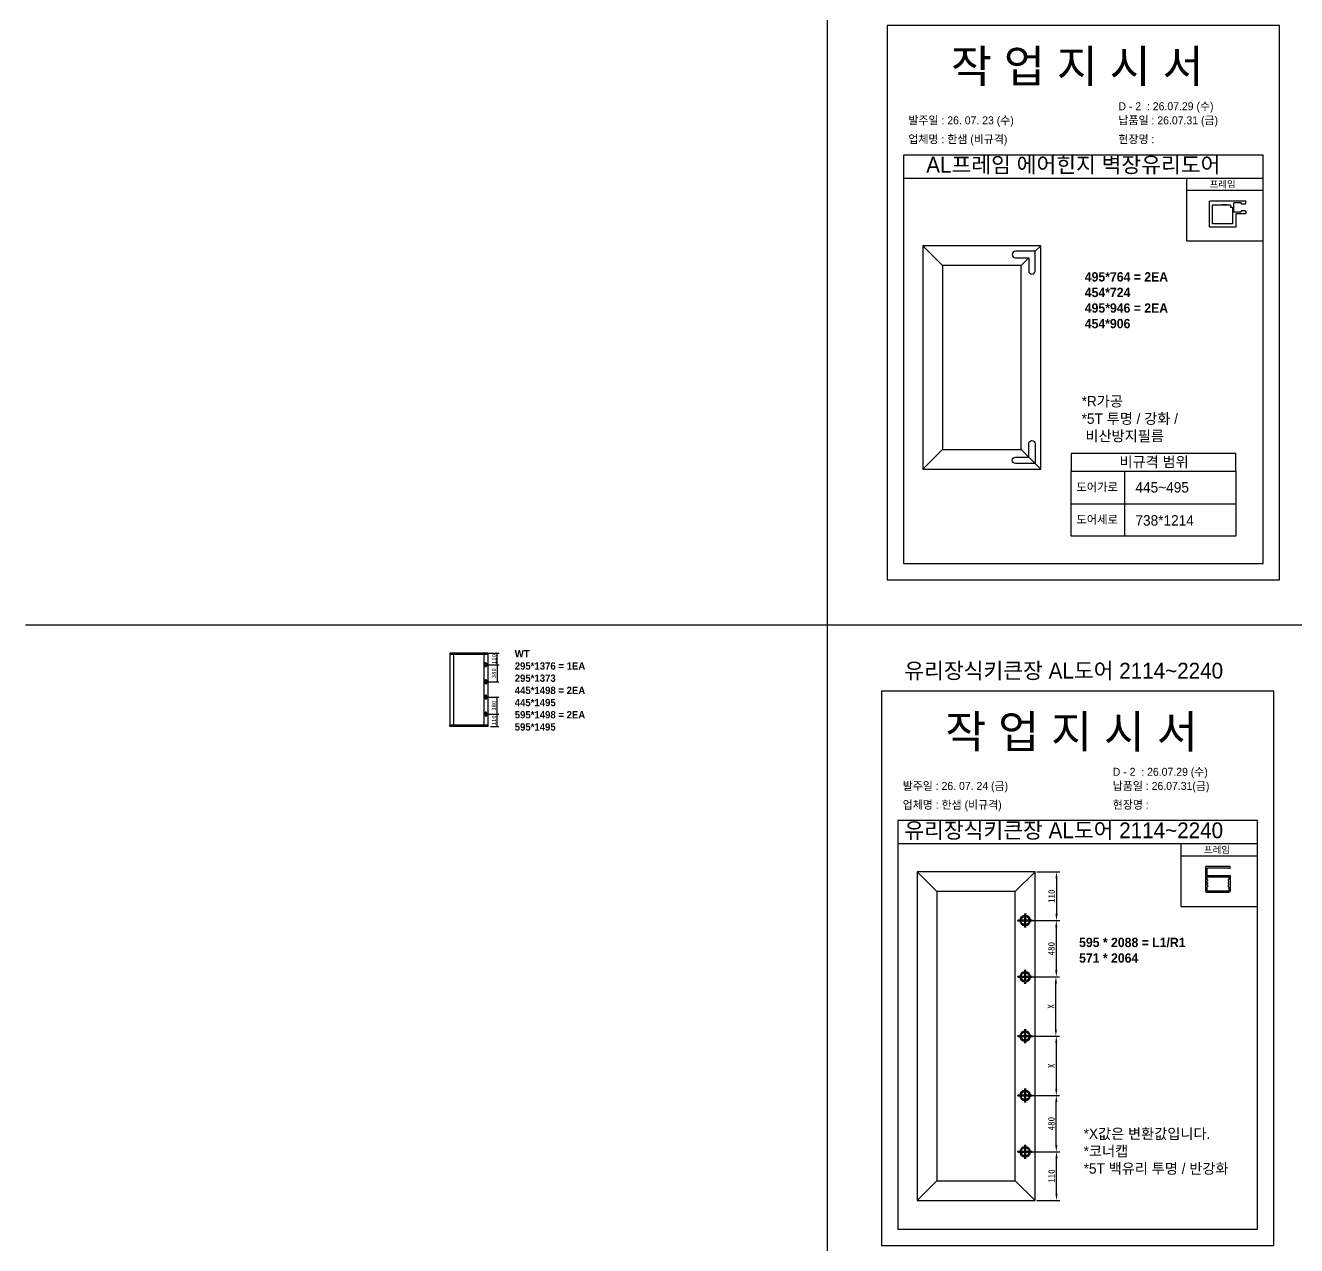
# Model space of a CAD drawing. Header units: millimetres. Extents: x -44117 to 256353, y -2095463 to 65325.
# Drawn here: x 104197 to 113870, y -1151268 to -1141983 of the extents above; entities that cross this region are included whole.
import ezdxf

# ---------------------------------------------------------------- set-up
doc = ezdxf.new("R2010")
doc.units = ezdxf.units.MM
doc.header["$LTSCALE"] = 10
doc.layers.add('Layer1', color=7, linetype='Continuous', lineweight=70)
doc.layers.add('PDF_Geomertry', color=7, linetype='Continuous')
doc.layers.add('PDF_Text', color=7, linetype='Continuous')
doc.styles.add('MtX_Gulim', font='')
doc.styles.add('PDF Arial', font='')
doc.styles.get('MtX_Gulim').set_extended_font_data('Gulim', bold=True)
doc.styles.get('PDF Arial').set_extended_font_data('Arial')
doc.dimstyles.new('ISO-25', dxfattribs={"dimtxt": 2.5, "dimasz": 2.5, "dimexe": 1, "dimexo": 1, "dimtad": 1, "dimtxsty": 'Standard', "dimblk": 'ARCHTICK', "dimcen": 2.5, "dimadec": 0, "dimazin": 0, "dimtfac": 1, "dimtmove": 0, "dimatfit": 3, "dimfxl": 0, "dimarcsym": 0})
doc.dimstyles.new('복사 ISO-25', dxfattribs={"dimscale": 3, "dimtxt": 2.5, "dimasz": 2.5, "dimexe": 1.25, "dimexo": 0.625, "dimtad": 1, "dimtxsty": 'Standard', "dimcen": 2.5, "dimadec": 0, "dimazin": 0, "dimtfac": 1, "dimtmove": 0, "dimatfit": 3, "dimfxl": 0, "dimarcsym": 0})

# ---------------------------------------------------------------- blocks, each defined once
blk = doc.blocks.new('_ArchTick')
at = {"color": 0, "linetype": 'ByBlock', "const_width": 0.15}
blk.add_lwpolyline([(-0.5, -0.5), (0.5, 0.5)], dxfattribs=at)
blk = doc.blocks.new('*D8023')
at = {"color": 0, "lineweight": -2}
for p, q in [((107722.4, -1146761), (107800.7, -1146761)), ((107787.7, -1146847.9), (107787.7, -1146761)), ((107722.4, -1146847.9), (107800.7, -1146847.9))]:
    blk.add_line(p, q, dxfattribs=at)
at = {"layer": 'Defpoints', "color": 0}
for p in [(107702.9, -1146761), (107787.7, -1146761), (107702.9, -1146847.9)]:
    blk.add_point(p, dxfattribs=at)
at = {"color": 0, "lineweight": -2, "xscale": 13, "yscale": 13, "zscale": 13}
for p, rotation in [((107787.7, -1146761), 90), ((107787.7, -1146847.9), 270)]:
    blk.add_blockref('_ArchTick', p, dxfattribs=dict(at, rotation=rotation))
at = {"color": 0, "insert": (107763.4, -1146804.5), "char_height": 32.5, "attachment_point": 5, "rotation": 90}
blk.add_mtext('110', dxfattribs=at)
blk = doc.blocks.new('*D8024')
at = {"color": 0, "lineweight": -2}
for p, q in [((107722.4, -1147224.7), (107799, -1147224.7)), ((107786, -1147318.4), (107786, -1147224.7)), ((107736.7, -1147318.4), (107799, -1147318.4))]:
    blk.add_line(p, q, dxfattribs=at)
at = {"layer": 'Defpoints', "color": 0}
for p in [(107702.9, -1147224.7), (107786, -1147224.7), (107717.2, -1147318.4)]:
    blk.add_point(p, dxfattribs=at)
at = {"color": 0, "lineweight": -2, "xscale": 13, "yscale": 13, "zscale": 13}
for p, rotation in [((107786, -1147224.7), 90), ((107786, -1147318.4), 270)]:
    blk.add_blockref('_ArchTick', p, dxfattribs=dict(at, rotation=rotation))
at = {"color": 0, "insert": (107761.6, -1147271.5), "char_height": 32.5, "attachment_point": 5, "rotation": 90}
blk.add_mtext('110', dxfattribs=at)
blk = doc.blocks.new('*D8025')
at = {"color": 0, "lineweight": -2}
for p, q in [((107722.4, -1147095.2), (107799, -1147095.2)), ((107786, -1147224.7), (107786, -1147095.2)), ((107722.4, -1147224.7), (107799, -1147224.7))]:
    blk.add_line(p, q, dxfattribs=at)
at = {"layer": 'Defpoints', "color": 0}
for p in [(107702.9, -1147095.2), (107786, -1147095.2), (107702.9, -1147224.7)]:
    blk.add_point(p, dxfattribs=at)
at = {"color": 0, "lineweight": -2, "xscale": 13, "yscale": 13, "zscale": 13}
for p, rotation in [((107786, -1147095.2), 90), ((107786, -1147224.7), 270)]:
    blk.add_blockref('_ArchTick', p, dxfattribs=dict(at, rotation=rotation))
at = {"color": 0, "insert": (107761.6, -1147159.9), "char_height": 32.5, "attachment_point": 5, "rotation": 90}
blk.add_mtext('380', dxfattribs=at)
blk = doc.blocks.new('*D8026')
at = {"color": 0, "lineweight": -2}
for p, q in [((107722.4, -1146847.9), (107799, -1146847.9)), ((107786, -1146847.9), (107786, -1146977.4)), ((107722.4, -1146977.4), (107799, -1146977.4))]:
    blk.add_line(p, q, dxfattribs=at)
at = {"layer": 'Defpoints', "color": 0}
for p in [(107702.9, -1146847.9), (107702.9, -1146977.4), (107786, -1146977.4)]:
    blk.add_point(p, dxfattribs=at)
at = {"color": 0, "lineweight": -2, "xscale": 13, "yscale": 13, "zscale": 13}
for p, rotation in [((107786, -1146847.9), 90), ((107786, -1146977.4), 270)]:
    blk.add_blockref('_ArchTick', p, dxfattribs=dict(at, rotation=rotation))
at = {"color": 0, "insert": (107761.6, -1146912.6), "char_height": 32.5, "attachment_point": 5, "rotation": 90}
blk.add_mtext('380', dxfattribs=at)
blk = doc.blocks.new('*D8027')
at = {"color": 0, "lineweight": -2}
for p, q in [((111892.2, -1148424.6), (112068.1, -1148424.6)), ((112043.1, -1148474.6), (112043.1, -1148745.3)), ((111817.2, -1148795.3), (112068.1, -1148795.3))]:
    blk.add_line(p, q, dxfattribs=at)
at = {"color": 0}
for points in [[(112051.4, -1148474.6), (112034.8, -1148474.6), (112043.1, -1148424.6)], [(112034.8, -1148745.3), (112051.4, -1148745.3), (112043.1, -1148795.3)]]:
    blk.add_solid(points, dxfattribs=at)
at = {"layer": 'Defpoints', "color": 0}
for p in [(111879.7, -1148424.6), (111804.7, -1148795.3), (112043.1, -1148795.3)]:
    blk.add_point(p, dxfattribs=at)
at = {"color": 0, "insert": (112005.6, -1148609.9), "char_height": 50, "attachment_point": 5, "rotation": 90}
blk.add_mtext('110', dxfattribs=at)
blk = doc.blocks.new('*D8028')
at = {"color": 0, "lineweight": -2}
for p, q in [((111817.2, -1148795.3), (112066.6, -1148795.3)), ((112041.6, -1148845.3), (112041.6, -1149172.3)), ((111817.2, -1149222.3), (112066.6, -1149222.3))]:
    blk.add_line(p, q, dxfattribs=at)
at = {"color": 0}
for points in [[(112049.9, -1148845.3), (112033.2, -1148845.3), (112041.6, -1148795.3)], [(112033.2, -1149172.3), (112049.9, -1149172.3), (112041.6, -1149222.3)]]:
    blk.add_solid(points, dxfattribs=at)
at = {"layer": 'Defpoints', "color": 0}
for p in [(111804.7, -1148795.3), (111804.7, -1149222.3), (112041.6, -1149222.3)]:
    blk.add_point(p, dxfattribs=at)
at = {"color": 0, "insert": (112004.1, -1149008.8), "char_height": 50, "attachment_point": 5, "rotation": 90}
blk.add_mtext('480', dxfattribs=at)
blk = doc.blocks.new('*D8029')
at = {"color": 0, "lineweight": -2}
for p, q in [((111817.2, -1150554), (112068.1, -1150554)), ((112043.1, -1150874.6), (112043.1, -1150604)), ((111892.2, -1150924.6), (112068.1, -1150924.6))]:
    blk.add_line(p, q, dxfattribs=at)
at = {"color": 0}
for points in [[(112051.4, -1150604), (112034.8, -1150604), (112043.1, -1150554)], [(112034.8, -1150874.6), (112051.4, -1150874.6), (112043.1, -1150924.6)]]:
    blk.add_solid(points, dxfattribs=at)
at = {"layer": 'Defpoints', "color": 0}
for p in [(111804.7, -1150554), (112043.1, -1150554), (111879.7, -1150924.6)]:
    blk.add_point(p, dxfattribs=at)
at = {"color": 0, "insert": (112005.6, -1150739.3), "char_height": 50, "attachment_point": 5, "rotation": 90}
blk.add_mtext('110', dxfattribs=at)
blk = doc.blocks.new('*D8030')
at = {"color": 0, "lineweight": -2}
for p, q in [((111817.2, -1150127), (112066.6, -1150127)), ((112041.6, -1150504), (112041.6, -1150177)), ((111817.2, -1150554), (112066.6, -1150554))]:
    blk.add_line(p, q, dxfattribs=at)
at = {"color": 0}
for points in [[(112049.9, -1150177), (112033.2, -1150177), (112041.6, -1150127)], [(112033.2, -1150504), (112049.9, -1150504), (112041.6, -1150554)]]:
    blk.add_solid(points, dxfattribs=at)
at = {"layer": 'Defpoints', "color": 0}
for p in [(111804.7, -1150127), (112041.6, -1150127), (111804.7, -1150554)]:
    blk.add_point(p, dxfattribs=at)
at = {"color": 0, "insert": (112004.1, -1150340.5), "char_height": 50, "attachment_point": 5, "rotation": 90}
blk.add_mtext('480', dxfattribs=at)
blk = doc.blocks.new('*D8031')
at = {"color": 0, "lineweight": -2}
for p, q in [((111817.2, -1149222.3), (112063.4, -1149222.3)), ((112038.4, -1149624.6), (112038.4, -1149272.3)), ((111817.2, -1149674.6), (112063.4, -1149674.6))]:
    blk.add_line(p, q, dxfattribs=at)
at = {"color": 0}
for points in [[(112046.8, -1149272.3), (112030.1, -1149272.3), (112038.4, -1149222.3)], [(112030.1, -1149624.6), (112046.8, -1149624.6), (112038.4, -1149674.6)]]:
    blk.add_solid(points, dxfattribs=at)
at = {"layer": 'Defpoints', "color": 0}
for p in [(111804.7, -1149222.3), (112038.4, -1149222.3), (111804.7, -1149674.6)]:
    blk.add_point(p, dxfattribs=at)
at = {"color": 0, "insert": (112000.9, -1149448.4), "char_height": 50, "attachment_point": 5, "rotation": 90}
blk.add_mtext('X', dxfattribs=at)
blk = doc.blocks.new('*D8032')
at = {"color": 0, "lineweight": -2}
for p, q in [((111817.2, -1149674.6), (112066.6, -1149674.6)), ((112041.6, -1149724.6), (112041.6, -1150077)), ((111817.2, -1150127), (112066.6, -1150127))]:
    blk.add_line(p, q, dxfattribs=at)
at = {"color": 0}
for points in [[(112049.9, -1149724.6), (112033.2, -1149724.6), (112041.6, -1149674.6)], [(112033.2, -1150077), (112049.9, -1150077), (112041.6, -1150127)]]:
    blk.add_solid(points, dxfattribs=at)
at = {"layer": 'Defpoints', "color": 0}
for p in [(111804.7, -1149674.6), (111804.7, -1150127), (112041.6, -1150127)]:
    blk.add_point(p, dxfattribs=at)
at = {"color": 0, "insert": (112004.1, -1149900.8), "char_height": 50, "attachment_point": 5, "rotation": 90}
blk.add_mtext('X', dxfattribs=at)

msp = doc.modelspace()

# ---------------------------------------------------------------- linework, layer by layer
for p, q in [((113615.23052, -1142969.22246), (110879.89617, -1142969.22246)), ((113615.23052, -1143146.84157), (110879.89617, -1143146.84157)), ((113615.23052, -1143239.2202), (113033.11045, -1143239.2202)), ((111176.47929, -1143809.6433), (111026.47929, -1143659.6433)), ((111880.45221, -1143702.1915), (111923.0004, -1143659.6433)), ((111773.0004, -1143809.6433), (111831.73138, -1143750.91232)), ((111176.47929, -1145209.6433), (111026.47929, -1145359.6433)), ((111773.0004, -1145209.6433), (111923.0004, -1145359.6433)), ((113408.80834, -1145375.39322), (113408.80834, -1145241.03455)), ((112560.67301, -1145375.39322), (112560.67301, -1145870.96559)), ((112154.39078, -1145623.1794), (113408.80834, -1145623.1794)), ((107425.42185, -1146760.44896), (107425.42185, -1147318.13821)), ((107717.28057, -1146761.03924), (107425.42185, -1146761.03924)), ((107717.28057, -1146769.95897), (107425.42185, -1146769.95897)), ((107716.95264, -1146760.12103), (107425.74978, -1146760.12103)), ((107427.0615, -1146760.12103), (107427.0615, -1146769.95897)), ((107454.60772, -1146769.3031), (107454.60772, -1147308.62822)), ((107687.76676, -1147308.62822), (107687.76676, -1146769.95897)), ((107715.64091, -1146769.95897), (107715.64091, -1146760.12103)), ((107717.28057, -1147318.13821), (107717.28057, -1146760.44896)), ((107684.96449, -1146847.86864), (107720.7387, -1146847.86864)), ((107699.57229, -1146833.11174), (107694.32539, -1146833.11174)), ((107699.57229, -1146862.62554), (107694.32539, -1146862.62554)), ((107696.94884, -1146830.48829), (107696.94884, -1146835.73519)), ((107696.94884, -1146860.00209), (107696.94884, -1146865.24899)), ((107702.8516, -1146865.75575), (107702.8516, -1146829.98155)), ((107699.57229, -1146962.64454), (107694.32539, -1146962.64454)), ((107696.94884, -1146960.02109), (107696.94884, -1146965.26799)), ((107702.8516, -1146959.51435), (107702.8516, -1146995.28855)), ((107684.96449, -1146977.40146), (107720.7387, -1146977.40146)), ((107699.57229, -1146992.15834), (107694.32539, -1146992.15834)), ((107696.94884, -1146989.5349), (107696.94884, -1146994.78179)), ((107684.96449, -1147095.15268), (107720.7387, -1147095.15268)), ((107699.57229, -1147080.39576), (107694.32539, -1147080.39576)), ((107699.57229, -1147109.90957), (107694.32539, -1147109.90957)), ((107696.94884, -1147077.77231), (107696.94884, -1147083.01921)), ((107696.94884, -1147107.28612), (107696.94884, -1147112.53302)), ((107702.8516, -1147077.26557), (107702.8516, -1147113.03977)), ((107684.96449, -1147224.68547), (107720.7387, -1147224.68547)), ((107699.57229, -1147209.92855), (107694.32539, -1147209.92855)), ((107699.57229, -1147239.44235), (107694.32539, -1147239.44235)), ((107696.94884, -1147207.3051), (107696.94884, -1147212.552)), ((107696.94884, -1147236.8189), (107696.94884, -1147242.0658)), ((107702.8516, -1147206.79836), (107702.8516, -1147242.57256)), ((107717.28057, -1147308.62822), (107425.42185, -1147308.62822)), ((107717.28057, -1147317.54795), (107425.42185, -1147317.54795)), ((107716.95264, -1147318.46616), (107425.74978, -1147318.46616)), ((107427.0615, -1147318.46616), (107427.0615, -1147308.62822)), ((107715.64091, -1147308.62822), (107715.64091, -1147318.46616)), ((113571.93964, -1148034.18888), (110836.60529, -1148034.18888)), ((113571.93964, -1148211.80799), (110836.60529, -1148211.80799)), ((113571.93964, -1148304.18662), (112989.81957, -1148304.18662)), ((113175.7088, -1148390.09798), (113175.7088, -1148570.09798)), ((113185.7088, -1148380.09798), (113365.7088, -1148380.09798)), ((113187.7088, -1148395.09798), (113187.7088, -1148451.09798)), ((113353.7088, -1148395.09798), (113187.7088, -1148395.09798)), ((113353.7088, -1148395.09798), (113365.7088, -1148395.09798)), ((113365.7088, -1148395.09798), (113365.7088, -1148380.09798)), ((113365.7088, -1148390.09798), (113365.7088, -1148392.09798)), ((111133.18841, -1148574.60972), (110983.18841, -1148424.60972)), ((111729.70952, -1148574.60972), (111879.70952, -1148424.60972)), ((113187.7088, -1148451.09798), (113365.7088, -1148451.09798)), ((113187.7088, -1148463.09798), (113187.7088, -1148468.09798)), ((113187.7088, -1148463.09798), (113187.7088, -1148483.09798)), ((113187.7088, -1148463.09798), (113353.7088, -1148463.09798)), ((113187.7088, -1148483.09798), (113191.7088, -1148483.09798)), ((113187.7088, -1148493.09798), (113187.7088, -1148503.09798)), ((113187.7088, -1148493.09798), (113191.7088, -1148493.09798)), ((113187.7088, -1148503.09798), (113191.7088, -1148503.09798)), ((113191.7088, -1148483.09798), (113191.7088, -1148493.09798)), ((113191.7088, -1148503.09798), (113191.7088, -1148513.09798)), ((113349.7088, -1148483.09798), (113349.7088, -1148493.09798)), ((113349.7088, -1148483.09798), (113353.7088, -1148483.09798)), ((113349.7088, -1148493.09798), (113353.7088, -1148493.09798)), ((113349.7088, -1148503.09798), (113349.7088, -1148513.09798)), ((113349.7088, -1148503.09798), (113353.7088, -1148503.09798)), ((113353.7088, -1148463.09798), (113353.7088, -1148468.09798)), ((113353.7088, -1148463.09798), (113353.7088, -1148483.09798)), ((113353.7088, -1148503.09798), (113353.7088, -1148493.09798)), ((113365.7088, -1148451.09798), (113365.7088, -1148570.09798)), ((113185.7088, -1148580.09798), (113355.7088, -1148580.09798)), ((113187.7088, -1148513.09798), (113187.7088, -1148523.09798)), ((113187.7088, -1148513.09798), (113191.7088, -1148513.09798)), ((113187.7088, -1148523.09798), (113191.7088, -1148523.09798)), ((113187.7088, -1148538.09798), (113187.7088, -1148568.09798)), ((113187.7088, -1148538.09798), (113191.7088, -1148538.09798)), ((113187.7088, -1148568.09798), (113353.7088, -1148568.09798)), ((113191.7088, -1148523.09798), (113191.7088, -1148538.09798)), ((113349.7088, -1148513.09798), (113353.7088, -1148513.09798)), ((113349.7088, -1148523.09798), (113349.7088, -1148538.09798)), ((113349.7088, -1148523.09798), (113353.7088, -1148523.09798)), ((113349.7088, -1148538.09798), (113353.7088, -1148538.09798)), ((113353.7088, -1148523.09798), (113353.7088, -1148513.09798)), ((113353.7088, -1148538.09798), (113353.7088, -1148568.09798)), ((113353.7088, -1148560.09798), (113353.7088, -1148568.09798)), ((111133.18841, -1150774.60972), (110983.18841, -1150924.60972)), ((111729.70952, -1150774.60972), (111879.70952, -1150924.60972))]:
    msp.add_line(p, q)
at = {"color": 1}
msp.add_line((104196.73721, -1146543.43517), (196465.88407, -1146543.43517), dxfattribs=at)
for p in [(110300.49669, 21924.9366), (110300.49669, 14161.07811), (110300.49669, 18584.38997), (110300.49669, 10820.53148), (110300.49669, 18627.87121), (110300.49669, 10864.01272), (110300.49669, 15287.32457), (110300.49669, 7523.46608), (110300.49669, 3746.75115), (110300.49669, 21924.9366), (110300.49669, 14161.07811), (110300.49669, 18584.38997), (110300.49669, 10820.53148), (110300.49669, 18627.87121), (110300.49669, 10864.01272), (110300.49669, 15287.32457), (110300.49669, 7523.46608), (110300.49669, 3746.75115), (110300.49669, 21924.9366), (110300.49669, 14161.07811), (110300.49669, 18584.38997), (110300.49669, 10820.53148), (110300.49669, 18627.87121), (110300.49669, 10864.01272), (110300.49669, 15287.32457), (110300.49669, 7523.46608), (110300.49669, 3746.75115), (110300.49669, 21924.9366), (110300.49669, 14161.07811), (110300.49669, 18584.38997), (110300.49669, 10820.53148), (110300.49669, 18627.87121), (110300.49669, 10864.01272), (110300.49669, 15287.32457), (110300.49669, 7523.46608), (110300.49669, 3746.75115), (110300.49669, 21924.9366), (110300.49669, 14161.07811), (110300.49669, 18584.38997), (110300.49669, 10820.53148), (110300.49669, 18627.87121), (110300.49669, 10864.01272), (110300.49669, 15287.32457), (110300.49669, 7523.46608), (110300.49669, 3746.75115), (110300.49669, 21924.9366), (110300.49669, 14161.07811), (110300.49669, 18584.38997), (110300.49669, 10820.53148), (110300.49669, 18627.87121), (110300.49669, 10864.01272), (110300.49669, 15287.32457), (110300.49669, 7523.46608), (110300.49669, 3746.75115), (110300.49669, 21924.9366), (110300.49669, 14161.07811), (110300.49669, 18584.38997), (110300.49669, 10820.53148), (110300.49669, 18627.87121), (110300.49669, 10864.01272), (110300.49669, 15287.32457), (110300.49669, 7523.46608), (110300.49669, 3746.75115), (110300.49669, 21924.9366), (110300.49669, 14161.07811), (110300.49669, 18584.38997), (110300.49669, 10820.53148), (110300.49669, 18627.87121), (110300.49669, 10864.01272), (110300.49669, 15287.32457), (110300.49669, 7523.46608), (110300.49669, 3746.75115), (110300.49669, 21924.9366), (110300.49669, 14161.07811), (110300.49669, 18584.38997), (110300.49669, 10820.53148), (110300.49669, 18627.87121), (110300.49669, 10864.01272), (110300.49669, 15287.32457), (110300.49669, 7523.46608), (110300.49669, 3746.75115), (110300.49669, 21924.9366), (110300.49669, 14161.07811), (110300.49669, 18584.38997), (110300.49669, 10820.53148), (110300.49669, 18627.87121), (110300.49669, 10864.01272), (110300.49669, 15287.32457), (110300.49669, 7523.46608), (110300.49669, 3746.75115), (110300.49669, 12702.87182), (110300.49669, 4939.01333), (110300.49669, 9362.32519), (110300.49669, 1598.4667), (110300.49669, 9405.80642), (110300.49669, 1641.94794), (110300.49669, 6065.25979), (110300.49669, -1698.5987), (110300.49669, -5475.31363), (110300.49669, 12702.87182), (110300.49669, 4939.01333), (110300.49669, 9362.32519), (110300.49669, 1598.4667), (110300.49669, 9405.80642), (110300.49669, 1641.94794), (110300.49669, 6065.25979), (110300.49669, -1698.5987), (110300.49669, -5475.31363), (110300.49669, 12702.87182), (110300.49669, 4939.01333), (110300.49669, 9362.32519), (110300.49669, 1598.4667), (110300.49669, 9405.80642), (110300.49669, 1641.94794), (110300.49669, 6065.25979), (110300.49669, -1698.5987), (110300.49669, -5475.31363), (110300.49669, 12702.87182), (110300.49669, 4939.01333), (110300.49669, 9362.32519), (110300.49669, 1598.4667), (110300.49669, 9405.80642), (110300.49669, 1641.94794), (110300.49669, 6065.25979), (110300.49669, -1698.5987), (110300.49669, -5475.31363), (110300.49669, 12702.87182), (110300.49669, 4939.01333), (110300.49669, 9362.32519), (110300.49669, 1598.4667), (110300.49669, 9405.80642), (110300.49669, 1641.94794), (110300.49669, 6065.25979), (110300.49669, -1698.5987), (110300.49669, -5475.31363)]:
    msp.add_xline(p, (0, 1), dxfattribs=at)
for points in [[(110755.56279, -1146203.36506), (113739.5639, -1146203.36506), (113739.5639, -1141983.13492), (110755.56279, -1141983.13492)], [(113615.23052, -1143146.84157), (113033.11045, -1143146.84157), (113033.11045, -1143623.29966), (113615.23052, -1143623.29966)], [(111026.47929, -1145359.6433), (111923.0004, -1145359.6433), (111923.0004, -1143659.6433), (111026.47929, -1143659.6433)], [(111176.47929, -1145209.6433), (111773.0004, -1145209.6433), (111773.0004, -1143809.6433), (111176.47929, -1143809.6433)], [(112154.39078, -1145375.39322), (113408.80834, -1145375.39322), (113408.80834, -1145870.96559), (112154.39078, -1145870.96559)], [(110712.27191, -1151268.33148), (113696.27302, -1151268.33148), (113696.27302, -1147048.10134), (110712.27191, -1147048.10134)], [(113571.93964, -1148211.80799), (112989.81957, -1148211.80799), (112989.81957, -1148688.26608), (113571.93964, -1148688.26608)], [(110983.18841, -1150924.60972), (111879.70952, -1150924.60972), (111879.70952, -1148424.60972), (110983.18841, -1148424.60972)], [(111133.18841, -1150774.60972), (111729.70952, -1150774.60972), (111729.70952, -1148574.60972), (111133.18841, -1148574.60972)]]:
    msp.add_lwpolyline(points, close=True)
for points in [[(110879.89617, -1142969.22246), (110879.89617, -1146079.03168), (113615.23052, -1146079.03168), (113615.23052, -1142969.22246)], [(113408.80834, -1145241.03455), (112154.39078, -1145241.03455), (112154.39078, -1145375.39322), (113408.80834, -1145375.39322)], [(110836.60529, -1148034.18888), (110836.60529, -1151143.9981), (113571.93964, -1151143.9981), (113571.93964, -1148034.18888)]]:
    msp.add_lwpolyline(points)
for points in [[(111880.48337, -1143750.91232), (111880.48337, -1143702.1915), (111730.48337, -1143702.1915, 1), (111730.48337, -1143750.91232), (111831.76254, -1143750.91232), (111831.76254, -1143852.1915, 1), (111880.48337, -1143852.1915), (111880.48337, -1143702.1915), (111831.76254, -1143702.1915)], [(111880.48337, -1145268.37429), (111880.48337, -1145317.09511), (111730.48337, -1145317.09511, -1), (111730.48337, -1145268.37429), (111831.76254, -1145268.37429), (111831.76254, -1145167.09511, -1), (111880.48337, -1145167.09511), (111880.48337, -1145317.09511), (111831.76254, -1145317.09511)]]:
    msp.add_lwpolyline(points, format="xyb")
for centre, radius in [((107702.8516, -1146847.86864), 11.47759), ((107696.94884, -1146833.11174), 1.04938), ((107696.94884, -1146862.62554), 1.04938), ((107696.94884, -1146962.64454), 1.04938), ((107702.8516, -1146977.40146), 11.47759), ((107696.94884, -1146992.15834), 1.04938), ((107702.8516, -1147095.15268), 11.47759), ((107696.94884, -1147080.39576), 1.04938), ((107696.94884, -1147109.90957), 1.04938), ((107702.8516, -1147224.68547), 11.47759), ((107696.94884, -1147209.92855), 1.04938), ((107696.94884, -1147239.44235), 1.04938)]:
    msp.add_circle(centre, radius)
for centre, radius, start, end in [((107425.74978, -1146760.44896), 0.32793, 90, 180), ((107716.95264, -1146760.44896), 0.32793, 0, 90), ((107425.74978, -1147318.13822), 0.32793, 180, 270), ((107716.95264, -1147318.13822), 0.32793, 270, 0), ((113185.7088, -1148390.09798), 10, 90, 180), ((113185.7088, -1148570.09798), 10, 180, 270), ((113355.7088, -1148570.09798), 10, 270, 0), ((113355.7088, -1148570.09798), 10, 270, 0)]:
    msp.add_arc(centre, radius, start, end)
at = {"layer": 'Layer1'}
for p, q in [((111804.70952, -1148741.76438), (111804.70952, -1148848.74807)), ((111804.70952, -1149168.77388), (111804.70952, -1149275.75757)), ((111804.70952, -1149621.11788), (111804.70952, -1149728.10157)), ((111804.70952, -1150180.44557), (111804.70952, -1150073.46188)), ((111804.70952, -1150607.45507), (111804.70952, -1150500.47138))]:
    msp.add_line(p, q, dxfattribs=at)
for points in [[(111858.20137, -1148795.25622), (111751.21768, -1148795.25622)], [(111858.20137, -1149222.26573), (111751.21768, -1149222.26573)], [(111858.20137, -1149674.60972), (111751.21768, -1149674.60972)], [(111858.20137, -1150126.95372), (111751.21768, -1150126.95372)], [(111858.20137, -1150553.96323), (111751.21768, -1150553.96323)]]:
    msp.add_lwpolyline(points, close=True, dxfattribs=at)
for centre in [(111804.70952, -1148795.25622), (111804.70952, -1149222.26573), (111804.70952, -1149674.60972), (111804.70952, -1150126.95372), (111804.70952, -1150553.96323)]:
    msp.add_circle(centre, 35.66123, dxfattribs=at)
at = {"layer": 'PDF_Geomertry', "lineweight": 25}
for points in [[(113479.26127, -1143395.07397), (113479.93498, -1143395.07397), (113480.6087, -1143395.07397), (113480.6087, -1143395.74768), (113481.28241, -1143395.74768), (113481.95612, -1143396.4214), (113481.95612, -1143397.09511), (113482.63018, -1143397.09511), (113482.63018, -1143397.76882), (113482.63018, -1143398.44254), (113483.30355, -1143398.44254), (113483.30355, -1143399.11642), (113483.30355, -1143399.79013), (113483.30355, -1143411.91749), (113483.30355, -1143412.5912), (113482.63018, -1143412.5912), (113482.63018, -1143413.26492), (113482.63018, -1143413.93863), (113481.95612, -1143414.61234), (113481.95612, -1143415.28606), (113481.28241, -1143415.28606), (113481.28241, -1143415.95994), (113480.6087, -1143415.95994), (113479.93498, -1143415.95994), (113479.93498, -1143416.63366), (113479.26127, -1143416.63366), (113478.58756, -1143416.63366), (113477.91384, -1143416.63366), (113410.53976, -1143416.63366), (113409.86605, -1143416.63366), (113409.19233, -1143416.63366), (113409.19233, -1143417.30737), (113408.51862, -1143417.30737), (113408.51862, -1143417.98108), (113407.84491, -1143417.98108), (113407.84491, -1143418.65497), (113407.84491, -1143419.32868), (113407.84491, -1143512.97861), (113407.84491, -1143513.65233), (113407.84491, -1143514.32604), (113407.17119, -1143514.32604), (113407.17119, -1143514.99975), (113407.17119, -1143515.67347), (113406.49714, -1143515.67347), (113406.49714, -1143516.34718), (113405.82342, -1143516.34718), (113405.82342, -1143517.02106), (113405.14971, -1143517.02106), (113404.476, -1143517.69478), (113403.80228, -1143517.69478), (113403.12857, -1143517.69478), (113402.45486, -1143517.69478), (113212.4598, -1143517.69478), (113211.78608, -1143517.69478), (113211.11237, -1143517.69478), (113210.43866, -1143517.69478), (113209.76494, -1143517.02106), (113209.09123, -1143517.02106), (113209.09123, -1143516.34718), (113208.41752, -1143516.34718), (113208.41752, -1143515.67347), (113207.7438, -1143515.67347), (113207.7438, -1143514.99975), (113207.7438, -1143514.32604), (113207.07009, -1143514.32604), (113207.07009, -1143513.65233), (113207.07009, -1143512.97861), (113207.07009, -1143324.33098), (113207.07009, -1143323.65726), (113207.07009, -1143322.98355), (113207.7438, -1143322.98355), (113207.7438, -1143322.30984), (113207.7438, -1143321.63612), (113208.41752, -1143321.63612), (113208.41752, -1143320.96241), (113209.09123, -1143320.96241), (113209.09123, -1143320.2887), (113209.09123, -1143319.61498)], [(113393.69658, -1143334.43702), (113393.69658, -1143333.76331), (113393.69658, -1143333.08959), (113394.3703, -1143333.08959), (113394.3703, -1143332.41588), (113394.3703, -1143331.74217), (113395.04401, -1143331.74217), (113395.71772, -1143331.74217), (113395.71772, -1143331.06845), (113396.39144, -1143331.06845), (113397.06515, -1143331.06845), (113444.22714, -1143331.06845), (113444.90086, -1143331.06845), (113445.57457, -1143331.06845), (113445.57457, -1143331.74217), (113446.24828, -1143331.74217), (113446.24828, -1143332.41588), (113446.922, -1143332.41588), (113446.922, -1143333.08959), (113447.59571, -1143333.76331), (113447.59571, -1143334.43702), (113447.59571, -1143336.45816), (113447.59571, -1143337.13188), (113447.59571, -1143337.80559), (113447.59571, -1143338.47964), (113448.26942, -1143338.47964), (113448.26942, -1143339.15336), (113448.94348, -1143339.82707), (113449.61719, -1143339.82707), (113449.61719, -1143340.50078), (113450.29091, -1143340.50078), (113450.96462, -1143341.1745), (113451.63833, -1143341.1745), (113452.31205, -1143341.1745), (113477.91419, -1143341.1745), (113478.5879, -1143341.1745), (113479.26161, -1143341.1745), (113479.93533, -1143341.1745), (113479.93533, -1143340.50078), (113480.60904, -1143340.50078), (113481.28275, -1143340.50078), (113481.28275, -1143339.82707), (113481.95647, -1143339.82707), (113481.95647, -1143339.15336), (113482.63052, -1143338.47964), (113482.63052, -1143337.80559), (113482.63052, -1143337.13188), (113483.30424, -1143337.13188), (113483.30424, -1143336.45816), (113483.30424, -1143324.33098), (113483.30424, -1143323.65726), (113483.30424, -1143322.98355), (113482.63052, -1143322.98355), (113482.63052, -1143322.30984), (113482.63052, -1143321.63612), (113481.95647, -1143321.63612), (113481.95647, -1143320.96207), (113481.28275, -1143320.96207), (113481.28275, -1143320.28835), (113480.60904, -1143320.28835), (113480.60904, -1143319.61464), (113479.93533, -1143319.61464), (113479.26161, -1143319.61464), (113478.5879, -1143319.61464), (113477.91419, -1143319.61464), (113393.69658, -1143319.61464), (113212.46048, -1143319.61464), (113211.78643, -1143319.61464), (113211.11271, -1143319.61464), (113210.439, -1143319.61464), (113209.76528, -1143319.61464), (113209.76528, -1143320.28835), (113209.09157, -1143320.28835)], [(113231.99851, -1143492.76653), (113231.3248, -1143492.76653), (113231.3248, -1143492.09281), (113231.3248, -1143491.41893), (113231.3248, -1143490.74521), (113231.3248, -1143349.93346), (113231.3248, -1143349.25974), (113231.3248, -1143348.58603), (113231.99851, -1143347.91232), (113232.67223, -1143347.91232), (113232.67223, -1143347.2386), (113233.34594, -1143347.2386), (113234.02, -1143347.2386), (113360.68326, -1143347.2386), (113361.35697, -1143347.2386), (113362.03068, -1143347.2386), (113362.7044, -1143347.2386), (113363.37811, -1143347.2386), (113363.37811, -1143347.91232), (113364.05182, -1143347.91232), (113364.05182, -1143348.58603), (113364.72554, -1143348.58603), (113364.72554, -1143349.25974), (113365.39925, -1143349.25974), (113365.39925, -1143349.93346), (113365.39925, -1143350.60717), (113366.07296, -1143350.60717), (113366.07296, -1143351.28088), (113366.07296, -1143351.9546), (113366.07296, -1143362.06064), (113366.07296, -1143362.73453), (113366.07296, -1143363.40824), (113366.07296, -1143364.08195), (113366.74668, -1143364.08195), (113366.74668, -1143364.75567), (113367.42039, -1143365.42955), (113368.0941, -1143366.10327), (113368.76816, -1143366.10327), (113368.76816, -1143366.77698), (113369.44187, -1143366.77698), (113370.11559, -1143366.77698), (113370.7893, -1143366.77698), (113378.8742, -1143366.77698), (113379.54792, -1143366.77698), (113380.22163, -1143366.77698), (113380.22163, -1143367.45069), (113380.89534, -1143367.45069), (113381.56906, -1143367.45069), (113381.56906, -1143368.12441), (113382.24277, -1143368.12441), (113382.24277, -1143368.79812), (113382.91648, -1143368.79812), (113382.91648, -1143369.47183), (113383.5902, -1143369.47183), (113383.5902, -1143370.14555), (113383.5902, -1143370.81926), (113383.5902, -1143371.49314), (113383.5902, -1143372.16686), (113383.5902, -1143490.74521), (113383.5902, -1143491.41893), (113383.5902, -1143492.09281), (113383.5902, -1143492.76653), (113382.91648, -1143492.76653), (113382.91648, -1143493.44024), (113382.24277, -1143493.44024), (113381.56906, -1143494.11395), (113380.89534, -1143494.11395), (113234.01965, -1143494.11395), (113233.34628, -1143494.11395), (113232.67223, -1143494.11395), (113232.67223, -1143493.44024), (113231.99817, -1143493.44024), (113231.99817, -1143492.76653), (113231.99817, -1143492.09247)], [(113336.4282, -1143347.2386), (113304.08859, -1143347.2386)], [(113479.26161, -1143395.07397), (113478.5879, -1143395.07397), (113478.5879, -1143394.40026), (113477.91419, -1143394.40026), (113452.31205, -1143394.40026), (113451.63833, -1143395.07397), (113450.96462, -1143395.07397), (113450.29091, -1143395.07397), (113449.61685, -1143395.07397), (113449.61685, -1143395.74768), (113448.94314, -1143395.74768), (113448.94314, -1143396.4214), (113448.26942, -1143396.4214), (113448.26942, -1143397.09511), (113447.59571, -1143397.09511), (113447.59571, -1143397.76899), (113447.59571, -1143398.44271), (113447.59571, -1143399.11642), (113447.59571, -1143399.79013), (113447.59571, -1143401.81145), (113447.59571, -1143402.48516), (113446.922, -1143402.48516), (113446.922, -1143403.15887), (113446.922, -1143403.83259), (113446.24828, -1143403.83259), (113446.24828, -1143404.5063), (113445.57457, -1143404.5063), (113444.90086, -1143404.5063), (113444.22714, -1143404.5063), (113397.06515, -1143404.5063), (113396.39144, -1143404.5063), (113395.71772, -1143404.5063), (113395.04401, -1143404.5063), (113395.04401, -1143403.83259), (113394.3703, -1143403.83259), (113394.3703, -1143403.15887), (113393.69658, -1143403.15887), (113393.69658, -1143402.48516), (113393.69658, -1143401.81145), (113393.69658, -1143334.43736)]]:
    msp.add_lwpolyline(points, dxfattribs=at)

# ---------------------------------------------------------------- texts
at = {"linetype": 'Continuous', "style": 'MtX_Gulim'}
for p in [(113208.58629, -1143216.85075), (113165.29541, -1148281.81717)]:
    msp.add_text('프레임', height=51.271748, dxfattribs=at).set_placement(p)
at = {"attachment_point": 1}
for s, width, gutter_width, heights, insert, char_height in [('{\\fGulim|b0|i0|c129|p50;작 업 지 시 서}', 5874.4321472, 22.20239, [-276.81147], (111240.11947, -1142168.14745), 248.6667591), ('{\\fGulim|b0|i0|c129|p50;\\C1;D - 2  : 26.07.29 (수)}', 5874.4321472, 22.20239, [62.32696], (112514.61388, -1142567.72118), 60.923356), ('\\pt11;{\\fGulim|b0|i0|c129|p50;발주일 : 26. 07. 23 (수)}', 5874.4321472, 22.20239, [61.28591], (110916.08096, -1142675.11968), 60.923356), ('{\\fGulim|b0|i0|c129|p50;납품일 : 26.07.31 (금)}', 5874.4321472, 22.20239, [62.32696], (112514.61388, -1142675.11968), 60.923356), ('{\\fGulim|b0|i0|c129|p50;업체명 : 한샘 (비규격)}', 5874.4321472, 22.20239, [64.14322], (110916.08096, -1142818.38047), 60.923356), ('{\\fGulim|b0|i0|c129|p50;현장명 : }', 5874.4321472, 22.20239, [-67.98106], (112514.61388, -1142818.38047), 60.923356), ('{\\fGulim|b0|i0|c129|p50;AL프레임 에어힌지 벽장유리도어}', 2836.7034314, 10.72131, [-134.14911], (111051.87038, -1142983.04516), 120.0786444), ('{\\f굴림|b1|i0|c129|p50;495*764 = 2EA\\P\\C1;454*724\\P\\C256;495*946 = 2EA\\P\\C1;454*906}', 21510.0890558, 276.6388, [-429.26062], (112258.39425, -1143860.84384), 71.1356923), ('{\\fGulim|b0|i0|c129|p50;*R가공\\P*5T 투명 / 강화 /\\P 비산방지필름}', 1875.2995193, 7.08769, [-364.28377], (112234.19089, -1144803.28724), 79.3820819), ('{\\fGulim|b0|i0|c129|p50;비규격 범위}', 1875.2995193, 7.08769, [-88.47244], (112522.10577, -1145264.91259), 79.3820819), ('{\\fGulim|b0|i0|c129|p50;도어가로}', 1485.9640615, 5.61619, [-70.02071], (112194.75984, -1145465.19053), 62.9013764), ('{\\fGulim|b0|i0|c129|p50;445~495}', 1875.2995193, 7.08769, [-81.49612], (112643.70006, -1145458.37764), 79.3820819), ('{\\fGulim|b0|i0|c129|p50;도어세로}', 1485.9640615, 5.61619, [-70.02071], (112194.75984, -1145712.00879), 62.9013764), ('{\\fGulim|b0|i0|c129|p50;738*1214}', 1875.2995193, 7.08769, [-81.60182], (112643.70006, -1145710.03549), 79.3820819), ('{\\f굴림|b1|i0|c129|p50;WT\\P295*1376 = 1EA\\P\\C1;295*1373\\P\\C256;445*1498 = 2EA\\P\\C1;445*1495 \\P\\C256;595*1498 = 2EA\\P\\C1;595*1495}', 16827.0859125, 216.41123, [-614.63735], (107920.54393, -1146737.13752), 55.648603), ('{\\fGulim|b0|i0|c129|p50;유리장식키큰장 AL도어 2114~2240}', 2836.7034314, 10.72131, [-133.98922], (110884.6864, -1146833.31327), 120.0786444), ('{\\fGulim|b0|i0|c129|p50;작 업 지 시 서}', 5874.4321472, 22.20239, [-276.81147], (111196.82859, -1147233.11387), 248.6667591), ('{\\fGulim|b0|i0|c129|p50;\\C1;D - 2  : 26.07.29 (수)}', 5874.4321472, 22.20239, [62.32696], (112471.323, -1147632.6876), 60.923356), ('\\pt11;{\\fGulim|b0|i0|c129|p50;발주일 : 26. 07. 24 (금)}', 5874.4321472, 22.20239, [61.28591], (110872.79008, -1147740.0861), 60.923356), ('{\\fGulim|b0|i0|c129|p50;납품일 : 26.07.31(금)}', 5874.4321472, 22.20239, [62.32696], (112471.323, -1147740.0861), 60.923356), ('{\\fGulim|b0|i0|c129|p50;업체명 : 한샘 (비규격)}', 5874.4321472, 22.20239, [64.14322], (110872.79008, -1147883.34689), 60.923356), ('{\\fGulim|b0|i0|c129|p50;현장명 : }', 5874.4321472, 22.20239, [-67.98106], (112471.323, -1147883.34689), 60.923356), ('{\\fGulim|b0|i0|c129|p50;유리장식키큰장 AL도어 2114~2240}', 2836.7034314, 10.72131, [-133.98922], (110884.6864, -1148048.01158), 120.0786444), ('{\\f굴림|b1|i0|c129|p50;595 * 2088 = L1/R1\\P\\C1;571 * 2064}', 21510.0890558, 276.6388, [-198.25781], (112215.10337, -1148925.81026), 71.1356923), ('{\\fGulim|b0|i0|c129|p50;*X값은 변환값입니다.\\P*코너캡\\P*5T 백유리 투명 / 반강화 }', 1875.2995193, 7.08769, [-368.08904], (112249.60342, -1150377.45427), 79.3820819)]:
    msp.add_mtext_dynamic_manual_height_columns(s, width=width, gutter_width=gutter_width, heights=heights, dxfattribs=dict(at, insert=insert, char_height=char_height))
at = {"layer": 'PDF_Text', "char_height": 5.30496, "attachment_point": 7, "rotation": 180, "style": 'PDF Arial'}
for insert in [(113208.39901, -1143517.07212), (113411.83133, -1143517.07212)]:
    msp.add_mtext('X', dxfattribs=dict(at, insert=insert))

# ---------------------------------------------------------------- dimensions: what is measured, and where the dimension line sits
dim = msp.add_linear_dim(base=(107787.73823, -1146761.03924), p1=(107702.8516, -1146847.86864), p2=(107702.8516, -1146761.03924), angle=90, text='110', dimstyle='ISO-25', override={"dimscale": 13, "dimasz": 1, "dimexo": 1.5})
dim.commit()
dim.dimension.update_dxf_attribs({"geometry": '*D8023', "text_midpoint": (107787.73823, -1146804.45394), "dimtype": 160})
for base, p1, p2, angle, text, dimstyle, override, picture, middle in [((107785.97398, -1146977.40145), (107702.8516, -1146847.86864), (107702.8516, -1146977.40145), 90, '380', 'ISO-25', {"dimscale": 13, "dimasz": 1, "dimexo": 1.5, "dimtxsty": 'Standard'}, '*D8026', (107761.59898, -1146912.63505)), ((107785.97398, -1147095.15268), (107702.8516, -1147224.68546), (107702.8516, -1147095.15268), 90, '380', 'ISO-25', {"dimscale": 13, "dimasz": 1, "dimexo": 1.5, "dimtxsty": 'Standard'}, '*D8025', (107761.59898, -1147159.91907)), ((107785.97398, -1147224.68546), (107717.18452, -1147318.37011), (107702.8516, -1147224.68546), 90, '110', 'ISO-25', {"dimscale": 13, "dimasz": 1, "dimexo": 1.5}, '*D8024', (107761.59898, -1147271.52779)), ((112043.09316, -1148795.25622), (111879.70952, -1148424.60972), (111804.685, -1148795.25622), 90, '110', '복사 ISO-25', {"dimscale": 20, "dimtxsty": 'Standard'}, '*D8027', (112005.59316, -1148609.93297)), ((112041.56988, -1149222.26573), (111804.70952, -1148795.25622), (111804.70952, -1149222.26573), 90, '480', '복사 ISO-25', {"dimscale": 20, "dimtxsty": 'Standard'}, '*D8028', (112004.06988, -1149008.76097)), ((112038.44488, -1149222.26573), (111804.70952, -1149674.60972), (111804.70952, -1149222.26573), 90, 'X', '복사 ISO-25', {"dimscale": 20, "dimtxsty": 'Standard'}, '*D8031', (112000.94488, -1149448.43773)), ((112041.56988, -1150126.95372), (111804.70952, -1149674.60972), (111804.70952, -1150126.95372), 90, 'X', '복사 ISO-25', {"dimscale": 20, "dimtxsty": 'Standard'}, '*D8032', (112004.06988, -1149900.78172)), ((112041.56988, -1150126.95372), (111804.70952, -1150553.96323), (111804.70952, -1150126.95372), 270, '480', '복사 ISO-25', {"dimscale": 20, "dimtxsty": 'Standard'}, '*D8030', (112004.06988, -1150340.45848)), ((112043.09316, -1150553.96323), (111879.70952, -1150924.60972), (111804.685, -1150553.96323), 270, '110', '복사 ISO-25', {"dimscale": 20, "dimtxsty": 'Standard'}, '*D8029', (112005.59316, -1150739.28648))]:
    dim = msp.add_linear_dim(base=base, p1=p1, p2=p2, angle=angle, text=text, dimstyle=dimstyle, override=override)
    dim.commit()
    dim.dimension.update_dxf_attribs({"geometry": picture, "text_midpoint": middle})

doc.saveas('drawing.dxf')
